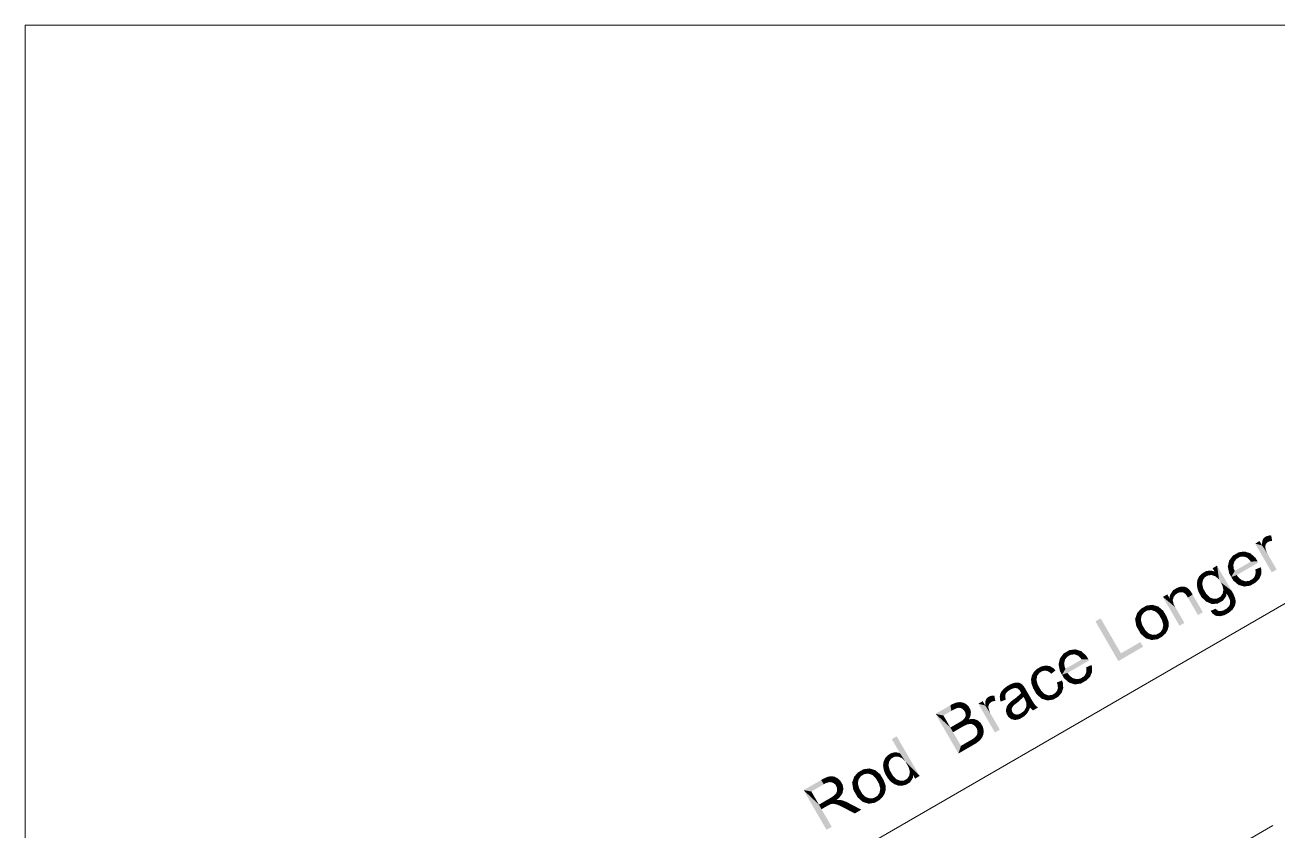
# Model space of a CAD drawing. Header units: millimetres. Extents: x 2 to 579, y 1 to 405.
# Drawn here: x 139.62 to 176.56, y 129.46 to 153.2 of the extents above; entities that cross this region are included whole.
import ezdxf

# ---------------------------------------------------------------- set-up
doc = ezdxf.new("R2010")
doc.units = ezdxf.units.MM
doc.linetypes.add('XKITLINE00', pattern=[0])
doc.layers.add('LinkedObject', color=7, linetype='Continuous', lineweight=0)

# ---------------------------------------------------------------- blocks, each defined once
blk = doc.blocks.new('*A4')
at = {"layer": 'LinkedObject'}
for points in [[(176.312, 138.163), (176.189, 138.123), (176.225, 138.144)], [(176.362, 138.162), (176.189, 138.123), (176.312, 138.163)], [(176.354, 138), (176.189, 138.123), (176.362, 138.162)], [(176.354, 138), (176.362, 138.162), (176.389, 138)], [(176.092, 137.87), (175.887, 137.923), (176.017, 137.998)], [(175.887, 137.923), (176.092, 137.87), (176.377, 137.076)], [(176.101, 138.015), (176.092, 137.87), (176.09, 137.929)], [(176.114, 138.041), (176.092, 137.87), (176.101, 138.015)], [(176.244, 137.956), (176.092, 137.87), (176.114, 138.041)], [(176.21, 137.918), (176.092, 137.87), (176.244, 137.956)], [(176.199, 137.893), (176.092, 137.87), (176.21, 137.918)], [(176.189, 137.868), (176.092, 137.87), (176.199, 137.893)], [(176.092, 137.87), (176.265, 137.603), (176.521, 137.159)], [(176.265, 137.603), (176.092, 137.87), (176.238, 137.648)], [(176.238, 137.648), (176.092, 137.87), (176.202, 137.739)], [(176.202, 137.739), (176.092, 137.87), (176.192, 137.784)], [(176.192, 137.784), (176.092, 137.87), (176.185, 137.813)], [(176.185, 137.813), (176.092, 137.87), (176.189, 137.868)], [(176.377, 137.076), (176.092, 137.87), (176.521, 137.159)], [(176.126, 138.067), (176.267, 137.97), (176.114, 138.041)], [(176.114, 138.041), (176.267, 137.97), (176.244, 137.956)], [(176.164, 138.108), (176.267, 137.97), (176.126, 138.067)], [(176.189, 138.123), (176.267, 137.97), (176.164, 138.108)], [(176.189, 138.123), (176.293, 137.985), (176.267, 137.97)], [(176.293, 137.985), (176.189, 138.123), (176.354, 138)], [(175.318, 137.619), (175.101, 137.336), (175.23, 137.569)], [(175.338, 137.473), (175.101, 137.336), (175.318, 137.619)], [(175.23, 137.569), (175.101, 137.336), (175.122, 137.427)], [(175.274, 137.392), (175.101, 137.336), (175.338, 137.473)], [(175.574, 137.691), (175.318, 137.619), (175.402, 137.668)], [(175.662, 137.664), (175.318, 137.619), (175.574, 137.691)], [(175.554, 137.543), (175.318, 137.619), (175.662, 137.664)], [(175.318, 137.619), (175.441, 137.533), (175.387, 137.502)], [(175.441, 137.533), (175.318, 137.619), (175.554, 137.543)], [(175.338, 137.473), (175.318, 137.619), (175.387, 137.502)], [(175.554, 137.543), (175.662, 137.664), (175.612, 137.521)], [(175.662, 137.664), (175.65, 137.508), (175.612, 137.521)], [(175.65, 137.508), (175.662, 137.664), (175.723, 137.443)], [(175.897, 137.505), (175.662, 137.664), (175.749, 137.637)], [(175.723, 137.443), (175.662, 137.664), (175.897, 137.505)], [(175.723, 137.443), (175.897, 137.505), (175.759, 137.393)], [(175.957, 137.401), (175.759, 137.393), (175.897, 137.505)], [(174.319, 137.042), (174.406, 136.933), (174.237, 136.957)], [(174.375, 137.074), (174.406, 136.933), (174.319, 137.042)], [(174.608, 137.128), (174.375, 137.074), (174.45, 137.118)], [(174.692, 137.095), (174.375, 137.074), (174.608, 137.128)], [(174.608, 136.997), (174.375, 137.074), (174.692, 137.095)], [(174.375, 137.074), (174.502, 136.989), (174.454, 136.961)], [(174.502, 136.989), (174.375, 137.074), (174.608, 136.997)], [(174.406, 136.933), (174.375, 137.074), (174.454, 136.961)], [(174.608, 136.997), (174.692, 137.095), (174.665, 136.978)], [(174.765, 137.275), (174.692, 137.095), (174.633, 137.198)], [(174.665, 136.978), (174.692, 137.095), (174.722, 136.958)], [(174.824, 136.861), (174.692, 137.095), (174.765, 137.275)], [(174.722, 136.958), (174.692, 137.095), (174.824, 136.861)], [(174.869, 136.783), (174.765, 137.275), (175.187, 136.543)], [(174.824, 136.861), (174.765, 137.275), (174.869, 136.783)], [(175.101, 137.336), (175.121, 137.048), (175.08, 137.246)], [(175.259, 137.34), (175.101, 137.336), (175.274, 137.392)], [(175.101, 137.336), (175.259, 137.34), (175.245, 137.287)], [(175.245, 137.287), (175.121, 137.048), (175.101, 137.336)], [(175.258, 137.177), (175.121, 137.048), (175.245, 137.287)], [(175.121, 137.048), (175.258, 137.177), (175.287, 137.12)], [(175.287, 137.12), (175.183, 136.941), (175.121, 137.048)], [(175.961, 137.394), (175.183, 136.941), (175.957, 137.401)], [(175.287, 137.12), (175.957, 137.401), (175.183, 136.941)], [(175.972, 137.375), (175.183, 136.941), (175.961, 137.394)], [(175.978, 137.362), (175.183, 136.941), (175.972, 137.375)], [(175.347, 136.997), (175.183, 136.941), (175.978, 137.362)], [(175.759, 137.393), (175.957, 137.401), (175.287, 137.12)], [(176.051, 137.227), (175.901, 137.105), (175.891, 137.16)], [(175.895, 137.013), (176.051, 137.227), (176.064, 137.014)], [(175.901, 137.105), (176.051, 137.227), (175.895, 137.013)], [(176.064, 137.014), (176.051, 137.227), (176.071, 137.152)], [(174.186, 136.853), (174.336, 136.789), (174.168, 136.737)], [(174.168, 136.737), (174.336, 136.789), (174.176, 136.674)], [(174.176, 136.674), (174.336, 136.789), (174.325, 136.731)], [(174.325, 136.731), (174.261, 136.425), (174.176, 136.674)], [(174.176, 136.674), (174.261, 136.425), (174.183, 136.61)], [(174.347, 136.847), (174.186, 136.853), (174.211, 136.905)], [(174.336, 136.789), (174.186, 136.853), (174.347, 136.847)], [(174.237, 136.957), (174.406, 136.933), (174.211, 136.905)], [(174.211, 136.905), (174.406, 136.933), (174.347, 136.847)], [(174.358, 136.596), (174.261, 136.425), (174.325, 136.731)], [(174.869, 136.783), (175.187, 136.543), (174.916, 136.702)], [(174.916, 136.702), (175.187, 136.543), (174.952, 136.564)], [(175.391, 136.929), (175.183, 136.941), (175.347, 136.997)], [(175.183, 136.941), (175.477, 136.683), (175.242, 136.838)], [(175.391, 136.929), (175.477, 136.683), (175.183, 136.941)], [(175.242, 136.838), (175.477, 136.683), (175.389, 136.709)], [(175.492, 136.846), (175.477, 136.683), (175.391, 136.929)], [(175.477, 136.683), (175.492, 136.846), (175.564, 136.658)], [(175.549, 136.829), (175.564, 136.658), (175.492, 136.846)], [(175.606, 136.812), (175.564, 136.658), (175.549, 136.829)], [(175.606, 136.812), (175.837, 136.739), (175.564, 136.658)], [(175.564, 136.658), (175.837, 136.739), (175.744, 136.685)], [(175.716, 136.827), (175.837, 136.739), (175.606, 136.812)], [(175.769, 136.857), (175.837, 136.739), (175.716, 136.827)], [(175.808, 136.88), (175.837, 136.739), (175.769, 136.857)], [(175.808, 136.88), (176.038, 136.951), (175.837, 136.739)], [(175.864, 136.94), (176.038, 136.951), (175.808, 136.88)], [(175.837, 136.739), (176.038, 136.951), (175.911, 136.782)], [(175.879, 136.976), (176.064, 137.014), (175.864, 136.94)], [(176.038, 136.951), (175.864, 136.94), (176.064, 137.014)], [(175.895, 137.013), (176.064, 137.014), (175.879, 136.976)], [(175.911, 136.782), (176.038, 136.951), (176.011, 136.887)], [(173.367, 136.306), (173.167, 136.352), (173.297, 136.426)], [(173.167, 136.352), (173.533, 136.05), (173.657, 135.504)], [(173.533, 136.05), (173.167, 136.352), (173.486, 136.131)], [(173.456, 136.261), (173.167, 136.352), (173.367, 136.306)], [(173.486, 136.131), (173.167, 136.352), (173.456, 136.261)], [(173.373, 136.403), (173.488, 136.358), (173.367, 136.306)], [(173.367, 136.306), (173.488, 136.358), (173.456, 136.261)], [(173.555, 136.601), (173.373, 136.403), (173.467, 136.55)], [(173.55, 136.433), (173.373, 136.403), (173.555, 136.601)], [(173.488, 136.358), (173.373, 136.403), (173.55, 136.433)], [(173.55, 136.433), (173.555, 136.601), (173.596, 136.459)], [(173.593, 136.623), (173.682, 136.491), (173.555, 136.601)], [(173.555, 136.601), (173.682, 136.491), (173.625, 136.475)], [(173.596, 136.459), (173.555, 136.601), (173.625, 136.475)], [(173.671, 136.649), (173.682, 136.491), (173.593, 136.623)], [(173.711, 136.654), (173.682, 136.491), (173.671, 136.649)], [(173.682, 136.491), (173.711, 136.654), (173.711, 136.491)], [(173.82, 136.651), (173.711, 136.654), (173.751, 136.659)], [(173.711, 136.654), (173.74, 136.49), (173.711, 136.491)], [(173.849, 136.637), (173.711, 136.654), (173.82, 136.651)], [(173.789, 136.472), (173.711, 136.654), (173.849, 136.637)], [(173.74, 136.49), (173.711, 136.654), (173.789, 136.472)], [(173.849, 136.637), (173.81, 136.455), (173.789, 136.472)], [(173.878, 136.624), (173.81, 136.455), (173.849, 136.637)], [(173.931, 136.584), (173.81, 136.455), (173.878, 136.624)], [(173.81, 136.455), (173.931, 136.584), (173.831, 136.438)], [(173.831, 136.438), (173.931, 136.584), (173.955, 136.557)], [(173.955, 136.557), (173.877, 136.378), (173.831, 136.438)], [(173.97, 136.539), (173.877, 136.378), (173.955, 136.557)], [(174.015, 136.472), (173.877, 136.378), (173.97, 136.539)], [(174.015, 136.472), (173.903, 136.334), (173.877, 136.378)], [(174.043, 136.422), (173.903, 136.334), (174.015, 136.472)], [(173.903, 136.334), (174.043, 136.422), (174.201, 135.818)], [(174.201, 135.818), (174.043, 136.422), (174.344, 135.901)], [(174.183, 136.61), (174.261, 136.425), (174.226, 136.485)], [(174.261, 136.425), (174.358, 136.596), (174.402, 136.52)], [(174.451, 136.437), (174.261, 136.425), (174.402, 136.52)], [(174.451, 136.437), (174.531, 136.177), (174.261, 136.425)], [(174.261, 136.425), (174.531, 136.177), (174.312, 136.336)], [(174.312, 136.336), (174.531, 136.177), (174.447, 136.213)], [(174.554, 136.334), (174.531, 136.177), (174.451, 136.437)], [(174.531, 136.177), (174.554, 136.334), (174.609, 136.315)], [(174.664, 136.296), (174.531, 136.177), (174.609, 136.315)], [(174.664, 136.296), (174.874, 136.208), (174.531, 136.177)], [(174.769, 136.306), (174.874, 136.208), (174.664, 136.296)], [(174.874, 136.208), (174.769, 136.306), (174.819, 136.334)], [(174.868, 136.363), (174.874, 136.208), (174.819, 136.334)], [(175.044, 136.454), (174.868, 136.363), (174.929, 136.449)], [(175.029, 136.371), (174.868, 136.363), (175.044, 136.454)], [(174.944, 136.248), (174.868, 136.363), (175.029, 136.371)], [(174.874, 136.208), (174.868, 136.363), (174.944, 136.248)], [(174.94, 136.506), (175.044, 136.454), (174.929, 136.449)], [(174.952, 136.564), (175.044, 136.454), (174.94, 136.506)], [(174.952, 136.564), (175.187, 136.543), (175.044, 136.454)], [(175.187, 136.543), (175.085, 136.384), (175.044, 136.454)], [(175.245, 136.444), (175.085, 136.384), (175.187, 136.543)], [(175.085, 136.384), (175.245, 136.444), (175.133, 136.29)], [(175.133, 136.29), (175.245, 136.444), (175.305, 136.293)], [(172.592, 136.044), (172.381, 135.796), (172.514, 135.999)], [(172.608, 135.894), (172.381, 135.796), (172.592, 136.044)], [(172.514, 135.999), (172.381, 135.796), (172.408, 135.875)], [(172.855, 136.12), (172.592, 136.044), (172.68, 136.095)], [(172.944, 136.095), (172.592, 136.044), (172.855, 136.12)], [(172.826, 135.966), (172.592, 136.044), (172.944, 136.095)], [(172.592, 136.044), (172.714, 135.956), (172.661, 135.925)], [(172.714, 135.956), (172.592, 136.044), (172.826, 135.966)], [(172.608, 135.894), (172.592, 136.044), (172.661, 135.925)], [(172.826, 135.966), (172.944, 136.095), (172.885, 135.947)], [(172.944, 136.095), (172.944, 135.927), (172.885, 135.947)], [(173.179, 135.943), (172.944, 136.095), (173.032, 136.069)], [(173.237, 135.842), (172.944, 136.095), (173.179, 135.943)], [(173.049, 135.828), (172.944, 136.095), (173.237, 135.842)], [(172.944, 135.927), (172.944, 136.095), (173.049, 135.828)], [(173.657, 135.504), (173.533, 136.05), (173.801, 135.587)], [(174.531, 136.177), (174.874, 136.208), (174.616, 136.142)], [(174.752, 135.974), (174.578, 135.944), (174.729, 136.004)], [(174.578, 135.944), (174.752, 135.974), (174.616, 135.875)], [(174.616, 136.142), (174.874, 136.208), (174.787, 136.157)], [(174.616, 135.875), (174.752, 135.974), (174.72, 135.798)], [(174.72, 135.798), (174.752, 135.974), (174.786, 135.791)], [(174.786, 135.791), (174.752, 135.974), (174.803, 135.941)], [(174.832, 135.938), (174.786, 135.791), (174.803, 135.941)], [(174.87, 135.934), (174.786, 135.791), (174.832, 135.938)], [(174.87, 135.934), (175.07, 135.864), (174.786, 135.791)], [(174.954, 135.956), (175.07, 135.864), (174.87, 135.934)], [(175.07, 135.864), (174.954, 135.956), (175, 135.983)], [(175.05, 136.011), (175.07, 135.864), (175, 135.983)], [(175.115, 136.075), (175.257, 136.036), (175.05, 136.011)], [(175.05, 136.011), (175.257, 136.036), (175.07, 135.864)], [(175.07, 135.864), (175.257, 136.036), (175.134, 135.901)], [(175.257, 136.036), (175.115, 136.075), (175.131, 136.111)], [(175.146, 136.146), (175.257, 136.036), (175.131, 136.111)], [(175.133, 136.29), (175.305, 136.293), (175.14, 136.264)], [(175.134, 135.901), (175.257, 136.036), (175.227, 135.987)], [(175.14, 136.264), (175.305, 136.293), (175.151, 136.223)], [(175.309, 136.24), (175.146, 136.146), (175.151, 136.223)], [(175.313, 136.187), (175.146, 136.146), (175.309, 136.24)], [(175.287, 136.085), (175.146, 136.146), (175.313, 136.187)], [(175.257, 136.036), (175.146, 136.146), (175.287, 136.085)], [(175.151, 136.223), (175.305, 136.293), (175.309, 136.24)], [(171.334, 135.72), (171.855, 134.462), (171.179, 135.631)], [(171.929, 134.69), (171.855, 134.462), (171.334, 135.72)], [(172.381, 135.796), (172.452, 135.373), (172.348, 135.702)], [(172.348, 135.702), (172.452, 135.373), (172.384, 135.49)], [(172.542, 135.802), (172.381, 135.796), (172.608, 135.894)], [(172.381, 135.796), (172.542, 135.802), (172.529, 135.741)], [(172.517, 135.681), (172.452, 135.373), (172.381, 135.796)], [(172.517, 135.681), (172.381, 135.796), (172.529, 135.741)], [(172.552, 135.539), (172.452, 135.373), (172.517, 135.681)], [(173.049, 135.828), (173.237, 135.842), (173.094, 135.75)], [(173.237, 135.842), (173.142, 135.667), (173.094, 135.75)], [(173.142, 135.667), (173.237, 135.842), (173.178, 135.522)], [(173.337, 135.557), (173.166, 135.461), (173.178, 135.522)], [(173.339, 135.496), (173.166, 135.461), (173.337, 135.557)], [(173.178, 135.522), (173.237, 135.842), (173.337, 135.557)], [(173.334, 135.618), (173.237, 135.842), (173.284, 135.761)], [(173.337, 135.557), (173.237, 135.842), (173.334, 135.618)], [(174.786, 135.791), (175.07, 135.864), (174.853, 135.784)], [(174.853, 135.784), (175.07, 135.864), (174.995, 135.82)], [(172.452, 135.373), (172.552, 135.539), (172.599, 135.457)], [(172.646, 135.376), (172.452, 135.373), (172.599, 135.457)], [(172.646, 135.376), (172.751, 135.107), (172.452, 135.373)], [(172.452, 135.373), (172.751, 135.107), (172.513, 135.265)], [(172.513, 135.265), (172.751, 135.107), (172.663, 135.133)], [(172.752, 135.275), (172.751, 135.107), (172.646, 135.376)], [(172.751, 135.107), (172.752, 135.275), (172.81, 135.255)], [(172.869, 135.235), (172.751, 135.107), (172.81, 135.255)], [(172.869, 135.235), (173.104, 135.159), (172.751, 135.107)], [(172.982, 135.246), (173.104, 135.159), (172.869, 135.235)], [(173.104, 135.159), (172.982, 135.246), (173.036, 135.277)], [(173.089, 135.308), (173.104, 135.159), (173.036, 135.277)], [(173.278, 135.329), (173.089, 135.308), (173.154, 135.4)], [(173.246, 135.276), (173.089, 135.308), (173.278, 135.329)], [(173.159, 135.191), (173.089, 135.308), (173.246, 135.276)], [(173.104, 135.159), (173.089, 135.308), (173.159, 135.191)], [(173.166, 135.461), (173.31, 135.382), (173.154, 135.4)], [(173.154, 135.4), (173.31, 135.382), (173.278, 135.329)], [(173.31, 135.382), (173.166, 135.461), (173.339, 135.496)], [(171.855, 134.462), (171.929, 134.69), (172.584, 134.884)], [(172.584, 134.884), (171.929, 134.69), (172.504, 135.022)], [(172.751, 135.107), (173.104, 135.159), (172.839, 135.082)], [(172.839, 135.082), (173.104, 135.159), (173.015, 135.108)], [(170.112, 134.453), (170.132, 134.165), (170.091, 134.363)], [(170.329, 134.736), (170.112, 134.453), (170.242, 134.685)], [(170.349, 134.59), (170.112, 134.453), (170.329, 134.736)], [(170.242, 134.685), (170.112, 134.453), (170.133, 134.544)], [(170.285, 134.509), (170.112, 134.453), (170.349, 134.59)], [(170.271, 134.456), (170.112, 134.453), (170.285, 134.509)], [(170.112, 134.453), (170.271, 134.456), (170.256, 134.404)], [(170.256, 134.404), (170.132, 134.165), (170.112, 134.453)], [(170.972, 134.511), (170.194, 134.058), (170.969, 134.517)], [(170.298, 134.236), (170.969, 134.517), (170.194, 134.058)], [(170.983, 134.492), (170.194, 134.058), (170.972, 134.511)], [(170.99, 134.479), (170.194, 134.058), (170.983, 134.492)], [(170.358, 134.114), (170.194, 134.058), (170.99, 134.479)], [(170.771, 134.509), (170.969, 134.517), (170.298, 134.236)], [(170.586, 134.807), (170.329, 134.736), (170.414, 134.785)], [(170.673, 134.781), (170.329, 134.736), (170.586, 134.807)], [(170.566, 134.66), (170.329, 134.736), (170.673, 134.781)], [(170.329, 134.736), (170.453, 134.65), (170.398, 134.619)], [(170.453, 134.65), (170.329, 134.736), (170.566, 134.66)], [(170.349, 134.59), (170.329, 134.736), (170.398, 134.619)], [(170.566, 134.66), (170.673, 134.781), (170.624, 134.638)], [(170.673, 134.781), (170.662, 134.624), (170.624, 134.638)], [(170.662, 134.624), (170.673, 134.781), (170.735, 134.56)], [(170.908, 134.622), (170.673, 134.781), (170.76, 134.754)], [(170.735, 134.56), (170.673, 134.781), (170.908, 134.622)], [(170.735, 134.56), (170.908, 134.622), (170.771, 134.509)], [(170.969, 134.517), (170.771, 134.509), (170.908, 134.622)], [(169.462, 134.026), (169.305, 134.041), (169.336, 134.094)], [(169.368, 134.146), (169.528, 134.115), (169.336, 134.094)], [(169.336, 134.094), (169.528, 134.115), (169.462, 134.026)], [(169.454, 134.23), (169.528, 134.115), (169.368, 134.146)], [(169.508, 134.261), (169.528, 134.115), (169.454, 134.23)], [(169.71, 134.331), (169.508, 134.261), (169.577, 134.301)], [(169.774, 134.322), (169.508, 134.261), (169.71, 134.331)], [(169.691, 134.181), (169.508, 134.261), (169.774, 134.322)], [(169.508, 134.261), (169.618, 134.167), (169.582, 134.147)], [(169.618, 134.167), (169.508, 134.261), (169.691, 134.181)], [(169.528, 134.115), (169.508, 134.261), (169.582, 134.147)], [(169.691, 134.181), (169.774, 134.322), (169.729, 134.174)], [(169.774, 134.322), (169.767, 134.167), (169.729, 134.174)], [(169.767, 134.167), (169.774, 134.322), (169.839, 134.123)], [(169.951, 134.245), (169.774, 134.322), (169.838, 134.312)], [(170.001, 134.188), (169.774, 134.322), (169.951, 134.245)], [(169.839, 134.123), (169.774, 134.322), (170.001, 134.188)], [(169.839, 134.123), (170.001, 134.188), (169.874, 134.086)], [(170.27, 134.294), (170.132, 134.165), (170.256, 134.404)], [(170.132, 134.165), (170.27, 134.294), (170.298, 134.236)], [(170.298, 134.236), (170.194, 134.058), (170.132, 134.165)], [(170.403, 134.046), (170.194, 134.058), (170.358, 134.114)], [(170.891, 134.093), (171.076, 134.131), (170.875, 134.056)], [(171.049, 134.068), (170.875, 134.056), (171.076, 134.131)], [(170.907, 134.13), (171.076, 134.131), (170.891, 134.093)], [(171.062, 134.344), (170.913, 134.222), (170.903, 134.277)], [(170.907, 134.13), (171.062, 134.344), (171.076, 134.131)], [(170.913, 134.222), (171.062, 134.344), (170.907, 134.13)], [(171.076, 134.131), (171.062, 134.344), (171.082, 134.269)], [(168.562, 133.715), (168.442, 133.605), (168.475, 133.644)], [(168.614, 133.586), (168.442, 133.605), (168.562, 133.715)], [(168.617, 133.746), (168.718, 133.646), (168.562, 133.715)], [(168.614, 133.586), (168.562, 133.715), (168.664, 133.615)], [(168.664, 133.615), (168.562, 133.715), (168.718, 133.646)], [(168.807, 133.823), (168.617, 133.746), (168.766, 133.816)], [(168.814, 133.669), (168.617, 133.746), (168.807, 133.823)], [(168.766, 133.816), (168.617, 133.746), (168.671, 133.778)], [(168.718, 133.646), (168.617, 133.746), (168.814, 133.669)], [(168.917, 133.826), (168.807, 133.823), (168.849, 133.829)], [(168.944, 133.816), (168.807, 133.823), (168.917, 133.826)], [(168.814, 133.669), (168.807, 133.823), (168.856, 133.661)], [(168.856, 133.661), (168.807, 133.823), (168.886, 133.654)], [(168.807, 133.823), (168.942, 133.605), (168.886, 133.654)], [(168.944, 133.816), (168.942, 133.605), (168.807, 133.823)], [(168.971, 133.806), (168.942, 133.605), (168.944, 133.816)], [(169.022, 133.77), (168.942, 133.605), (168.971, 133.806)], [(169.045, 133.744), (168.942, 133.605), (169.022, 133.77)], [(168.942, 133.605), (169.045, 133.744), (169.06, 133.728)], [(168.942, 133.605), (169.06, 133.728), (168.967, 133.561)], [(168.967, 133.561), (169.06, 133.728), (168.97, 133.557)], [(168.97, 133.557), (169.06, 133.728), (168.98, 133.538)], [(168.98, 133.538), (169.06, 133.728), (168.988, 133.523)], [(168.988, 133.523), (169.06, 133.728), (169.054, 133.411)], [(169.101, 133.664), (169.054, 133.411), (169.06, 133.728)], [(169.305, 134.041), (169.451, 133.967), (169.28, 133.924)], [(169.28, 133.924), (169.451, 133.967), (169.287, 133.859)], [(169.287, 133.859), (169.451, 133.967), (169.44, 133.909)], [(169.44, 133.909), (169.381, 133.593), (169.287, 133.859)], [(169.287, 133.859), (169.381, 133.593), (169.294, 133.795)], [(169.294, 133.795), (169.381, 133.593), (169.341, 133.662)], [(169.451, 133.967), (169.305, 134.041), (169.462, 134.026)], [(169.477, 133.767), (169.381, 133.593), (169.44, 133.909)], [(169.381, 133.593), (169.477, 133.767), (169.525, 133.682)], [(170.191, 133.891), (170.062, 133.769), (170.039, 133.828)], [(170.062, 133.769), (170.191, 133.891), (170.073, 133.669)], [(170.073, 133.669), (170.191, 133.891), (170.205, 133.594)], [(170.229, 133.663), (170.191, 133.891), (170.222, 133.811)], [(170.205, 133.594), (170.191, 133.891), (170.229, 133.663)], [(170.194, 134.058), (170.488, 133.8), (170.254, 133.955)], [(170.403, 134.046), (170.488, 133.8), (170.194, 134.058)], [(170.254, 133.955), (170.488, 133.8), (170.401, 133.826)], [(170.504, 133.962), (170.488, 133.8), (170.403, 134.046)], [(170.488, 133.8), (170.504, 133.962), (170.576, 133.774)], [(170.561, 133.946), (170.576, 133.774), (170.504, 133.962)], [(170.618, 133.929), (170.576, 133.774), (170.561, 133.946)], [(170.618, 133.929), (170.848, 133.856), (170.576, 133.774)], [(170.576, 133.774), (170.848, 133.856), (170.756, 133.802)], [(170.727, 133.943), (170.848, 133.856), (170.618, 133.929)], [(170.78, 133.974), (170.848, 133.856), (170.727, 133.943)], [(170.82, 133.997), (170.848, 133.856), (170.78, 133.974)], [(170.82, 133.997), (171.049, 134.068), (170.848, 133.856)], [(170.875, 134.056), (171.049, 134.068), (170.82, 133.997)], [(170.848, 133.856), (171.049, 134.068), (170.922, 133.898)], [(170.922, 133.898), (171.049, 134.068), (171.022, 134.004)], [(167.964, 133.35), (168.105, 133.253), (167.952, 133.324)], [(168.002, 133.391), (168.105, 133.253), (167.964, 133.35)], [(168.027, 133.405), (168.105, 133.253), (168.002, 133.391)], [(168.15, 133.446), (168.027, 133.405), (168.063, 133.426)], [(168.2, 133.444), (168.027, 133.405), (168.15, 133.446)], [(168.192, 133.283), (168.027, 133.405), (168.2, 133.444)], [(168.027, 133.405), (168.131, 133.268), (168.105, 133.253)], [(168.131, 133.268), (168.027, 133.405), (168.192, 133.283)], [(168.192, 133.283), (168.2, 133.444), (168.227, 133.283)], [(168.364, 133.447), (168.385, 133.265), (168.358, 133.406)], [(168.358, 133.406), (168.385, 133.265), (168.369, 133.315)], [(168.535, 133.493), (168.364, 133.447), (168.549, 133.525)], [(168.37, 133.487), (168.549, 133.525), (168.364, 133.447)], [(168.522, 133.462), (168.364, 133.447), (168.535, 133.493)], [(168.522, 133.462), (168.385, 133.265), (168.364, 133.447)], [(168.409, 133.566), (168.549, 133.525), (168.37, 133.487)], [(168.522, 133.379), (168.385, 133.265), (168.522, 133.462)], [(168.385, 133.265), (168.522, 133.379), (168.536, 133.327)], [(168.442, 133.605), (168.549, 133.525), (168.409, 133.566)], [(168.549, 133.525), (168.442, 133.605), (168.614, 133.586)], [(168.842, 133.386), (168.923, 133.278), (168.761, 133.326)], [(168.956, 133.485), (169.054, 133.411), (168.842, 133.386)], [(168.842, 133.386), (169.054, 133.411), (168.923, 133.278)], [(168.923, 133.278), (169.054, 133.411), (169.024, 133.373)], [(168.988, 133.523), (169.054, 133.411), (168.956, 133.485)], [(169.129, 133.616), (169.054, 133.411), (169.101, 133.664)], [(169.129, 133.616), (169.084, 133.358), (169.054, 133.411)], [(169.24, 133.425), (169.084, 133.358), (169.129, 133.616)], [(169.24, 133.425), (169.111, 133.311), (169.084, 133.358)], [(169.111, 133.311), (169.24, 133.425), (169.141, 133.232)], [(169.141, 133.232), (169.24, 133.425), (169.297, 133.324)], [(169.575, 133.597), (169.381, 133.593), (169.525, 133.682)], [(169.575, 133.597), (169.674, 133.329), (169.381, 133.593)], [(169.381, 133.593), (169.674, 133.329), (169.442, 133.487)], [(169.442, 133.487), (169.674, 133.329), (169.589, 133.355)], [(169.679, 133.492), (169.674, 133.329), (169.575, 133.597)], [(169.674, 133.329), (169.679, 133.492), (169.734, 133.472)], [(169.789, 133.452), (169.674, 133.329), (169.734, 133.472)], [(169.789, 133.452), (170.019, 133.376), (169.674, 133.329)], [(169.674, 133.329), (170.019, 133.376), (169.76, 133.302)], [(169.76, 133.302), (170.019, 133.376), (169.932, 133.326)], [(169.896, 133.463), (170.019, 133.376), (169.789, 133.452)], [(170.019, 133.376), (169.896, 133.463), (169.949, 133.493)], [(169.991, 133.518), (170.019, 133.376), (169.949, 133.493)], [(169.991, 133.518), (170.205, 133.594), (170.019, 133.376)], [(170.046, 133.584), (170.205, 133.594), (169.991, 133.518)], [(170.019, 133.376), (170.205, 133.594), (170.088, 133.416)], [(170.205, 133.594), (170.046, 133.584), (170.06, 133.627)], [(170.073, 133.669), (170.205, 133.594), (170.06, 133.627)], [(170.088, 133.416), (170.205, 133.594), (170.181, 133.525)], [(166.932, 132.993), (166.464, 132.906), (166.903, 133.16)], [(166.698, 132.857), (166.464, 132.906), (166.932, 132.993)], [(166.97, 133.198), (167.089, 133.072), (166.903, 133.16)], [(166.903, 133.16), (167.089, 133.072), (166.995, 133.029)], [(166.932, 132.993), (166.903, 133.16), (166.995, 133.029)], [(167.088, 133.243), (167.089, 133.072), (166.97, 133.198)], [(167.151, 133.086), (167.088, 133.243), (167.138, 133.248)], [(167.089, 133.072), (167.088, 133.243), (167.12, 133.079)], [(167.12, 133.079), (167.088, 133.243), (167.151, 133.086)], [(167.189, 133.254), (167.208, 133.079), (167.138, 133.248)], [(167.138, 133.248), (167.208, 133.079), (167.151, 133.086)], [(167.284, 133.236), (167.208, 133.079), (167.189, 133.254)], [(167.328, 133.213), (167.208, 133.079), (167.284, 133.236)], [(167.208, 133.079), (167.328, 133.213), (167.235, 133.065)], [(167.328, 133.213), (167.262, 133.051), (167.235, 133.065)], [(167.262, 133.051), (167.328, 133.213), (167.305, 133.008)], [(167.305, 133.008), (167.328, 133.213), (167.463, 133.085)], [(167.463, 133.085), (167.322, 132.979), (167.305, 133.008)], [(167.322, 132.979), (167.463, 133.085), (167.34, 132.948)], [(167.44, 133.125), (167.328, 133.213), (167.373, 133.189)], [(167.463, 133.085), (167.328, 133.213), (167.44, 133.125)], [(167.34, 132.948), (167.463, 133.085), (167.354, 132.888)], [(167.354, 132.888), (167.463, 133.085), (167.504, 132.92)], [(167.506, 132.965), (167.463, 133.085), (167.485, 133.047)], [(167.504, 132.92), (167.463, 133.085), (167.506, 132.965)], [(167.93, 133.152), (167.725, 133.206), (167.855, 133.281)], [(167.725, 133.206), (167.93, 133.152), (168.215, 132.359)], [(167.939, 133.297), (167.93, 133.152), (167.928, 133.212)], [(167.952, 133.324), (167.93, 133.152), (167.939, 133.297)], [(168.082, 133.239), (167.93, 133.152), (167.952, 133.324)], [(168.048, 133.201), (167.93, 133.152), (168.082, 133.239)], [(168.038, 133.176), (167.93, 133.152), (168.048, 133.201)], [(168.027, 133.151), (167.93, 133.152), (168.038, 133.176)], [(167.93, 133.152), (168.103, 132.885), (168.359, 132.442)], [(168.103, 132.885), (167.93, 133.152), (168.076, 132.931)], [(168.076, 132.931), (167.93, 133.152), (168.04, 133.021)], [(168.04, 133.021), (167.93, 133.152), (168.03, 133.066)], [(168.03, 133.066), (167.93, 133.152), (168.023, 133.096)], [(168.023, 133.096), (167.93, 133.152), (168.027, 133.151)], [(168.215, 132.359), (167.93, 133.152), (168.359, 132.442)], [(167.952, 133.324), (168.105, 133.253), (168.082, 133.239)], [(168.557, 133.095), (168.713, 133.041), (168.543, 133.033)], [(168.543, 133.033), (168.713, 133.041), (168.544, 132.999)], [(168.544, 132.999), (168.713, 133.041), (168.712, 133.02)], [(168.712, 133.02), (168.581, 132.869), (168.544, 132.999)], [(168.544, 132.999), (168.581, 132.869), (168.545, 132.965)], [(168.714, 133.062), (168.557, 133.095), (168.57, 133.124)], [(168.713, 133.041), (168.557, 133.095), (168.714, 133.062)], [(168.584, 133.153), (168.729, 133.102), (168.57, 133.124)], [(168.57, 133.124), (168.729, 133.102), (168.714, 133.062)], [(168.721, 132.98), (168.581, 132.869), (168.712, 133.02)], [(168.581, 132.869), (168.721, 132.98), (168.732, 132.961)], [(168.622, 133.206), (168.729, 133.102), (168.584, 133.153)], [(168.646, 133.231), (168.729, 133.102), (168.622, 133.206)], [(168.664, 133.248), (168.756, 133.139), (168.646, 133.231)], [(168.729, 133.102), (168.646, 133.231), (168.742, 133.12)], [(168.742, 133.12), (168.646, 133.231), (168.756, 133.139)], [(168.722, 133.296), (168.81, 133.19), (168.664, 133.248)], [(168.664, 133.248), (168.81, 133.19), (168.756, 133.139)], [(168.761, 133.326), (168.851, 133.221), (168.722, 133.296)], [(168.722, 133.296), (168.851, 133.221), (168.81, 133.19)], [(168.761, 133.326), (168.923, 133.278), (168.851, 133.221)], [(169.153, 132.913), (169.021, 132.95), (169.085, 133.01)], [(169.251, 133.096), (169.085, 133.01), (169.106, 133.047)], [(169.231, 133.04), (169.085, 133.01), (169.251, 133.096)], [(169.181, 132.948), (169.085, 133.01), (169.231, 133.04)], [(169.153, 132.913), (169.085, 133.01), (169.181, 132.948)], [(169.375, 133.201), (169.251, 133.096), (169.106, 133.047)], [(169.128, 133.084), (169.375, 133.201), (169.106, 133.047)], [(169.128, 133.084), (169.297, 133.324), (169.375, 133.201)], [(169.147, 133.161), (169.297, 133.324), (169.128, 133.084)], [(169.297, 133.324), (169.143, 133.201), (169.141, 133.232)], [(169.143, 133.201), (169.297, 133.324), (169.147, 133.161)], [(169.251, 133.096), (169.375, 133.201), (169.272, 133.069)], [(169.272, 133.069), (169.375, 133.201), (169.395, 133.177)], [(169.395, 133.177), (169.317, 133.025), (169.272, 133.069)], [(169.415, 133.153), (169.317, 133.025), (169.395, 133.177)], [(169.415, 133.153), (169.341, 133.009), (169.317, 133.025)], [(169.463, 133.112), (169.341, 133.009), (169.415, 133.153)], [(169.341, 133.009), (169.463, 133.112), (169.49, 133.096)], [(166.464, 132.906), (166.982, 132.366), (167.14, 131.737)], [(166.902, 132.504), (166.982, 132.366), (166.464, 132.906)], [(166.464, 132.906), (166.698, 132.857), (166.902, 132.504)], [(167.253, 132.523), (166.902, 132.504), (167.156, 132.651)], [(167.309, 132.555), (167.156, 132.651), (167.207, 132.681)], [(167.253, 132.523), (167.156, 132.651), (167.309, 132.555)], [(167.207, 132.681), (167.444, 132.742), (167.309, 132.555)], [(167.277, 132.73), (167.444, 132.742), (167.207, 132.681)], [(167.296, 132.75), (167.473, 132.786), (167.277, 132.73)], [(167.444, 132.742), (167.277, 132.73), (167.473, 132.786)], [(167.32, 132.776), (167.473, 132.786), (167.296, 132.75)], [(167.309, 132.555), (167.444, 132.742), (167.4, 132.595)], [(167.32, 132.776), (167.504, 132.92), (167.473, 132.786)], [(167.348, 132.83), (167.504, 132.92), (167.32, 132.776)], [(167.351, 132.859), (167.504, 132.92), (167.348, 132.83)], [(167.504, 132.92), (167.351, 132.859), (167.354, 132.888)], [(167.444, 132.742), (167.471, 132.61), (167.4, 132.595)], [(167.617, 132.751), (167.444, 132.742), (167.505, 132.757)], [(167.537, 132.603), (167.444, 132.742), (167.617, 132.751)], [(167.471, 132.61), (167.444, 132.742), (167.537, 132.603)], [(167.473, 132.786), (167.504, 132.92), (167.503, 132.875)], [(167.537, 132.603), (167.617, 132.751), (167.568, 132.589)], [(167.568, 132.589), (167.617, 132.751), (167.599, 132.574)], [(167.599, 132.574), (167.617, 132.751), (167.667, 132.73)], [(167.667, 132.73), (167.649, 132.527), (167.599, 132.574)], [(167.717, 132.709), (167.649, 132.527), (167.667, 132.73)], [(167.797, 132.637), (167.649, 132.527), (167.717, 132.709)], [(167.826, 132.586), (167.649, 132.527), (167.797, 132.637)], [(168.545, 132.965), (168.581, 132.869), (168.564, 132.9)], [(168.749, 132.933), (168.581, 132.869), (168.732, 132.961)], [(168.581, 132.869), (168.749, 132.933), (168.612, 132.816)], [(168.612, 132.816), (168.749, 132.933), (168.7, 132.75)], [(168.7, 132.75), (168.749, 132.933), (168.757, 132.738)], [(168.757, 132.738), (168.749, 132.933), (168.798, 132.897)], [(168.798, 132.897), (168.814, 132.725), (168.757, 132.738)], [(168.831, 132.891), (168.814, 132.725), (168.798, 132.897)], [(168.864, 132.884), (168.814, 132.725), (168.831, 132.891)], [(168.814, 132.725), (168.864, 132.884), (168.941, 132.753)], [(169.011, 132.794), (168.864, 132.884), (168.938, 132.901)], [(168.941, 132.753), (168.864, 132.884), (169.011, 132.794)], [(168.98, 132.926), (169.053, 132.818), (168.938, 132.901)], [(168.938, 132.901), (169.053, 132.818), (169.011, 132.794)], [(169.021, 132.95), (169.053, 132.818), (168.98, 132.926)], [(169.124, 132.877), (169.021, 132.95), (169.153, 132.913)], [(169.053, 132.818), (169.021, 132.95), (169.124, 132.877)], [(165.32, 132.245), (165.419, 131.742), (165.176, 132.162)], [(165.32, 132.245), (165.577, 131.498), (165.419, 131.742)], [(165.577, 131.498), (165.32, 132.245), (165.996, 131.076)], [(166.982, 132.366), (166.902, 132.504), (167.253, 132.523)], [(167.14, 131.737), (166.982, 132.366), (167.214, 131.964)], [(167.668, 132.262), (167.843, 132.221), (167.633, 132.22)], [(167.649, 132.527), (167.826, 132.586), (167.667, 132.494)], [(167.826, 132.586), (167.684, 132.467), (167.667, 132.494)], [(167.857, 132.255), (167.668, 132.262), (167.691, 132.305)], [(167.843, 132.221), (167.668, 132.262), (167.857, 132.255)], [(167.684, 132.467), (167.826, 132.586), (167.7, 132.411)], [(167.702, 132.354), (167.872, 132.289), (167.691, 132.305)], [(167.691, 132.305), (167.872, 132.289), (167.857, 132.255)], [(167.7, 132.411), (167.826, 132.586), (167.88, 132.413)], [(167.88, 132.413), (167.702, 132.354), (167.7, 132.411)], [(167.883, 132.368), (167.702, 132.354), (167.88, 132.413)], [(167.872, 132.289), (167.702, 132.354), (167.883, 132.368)], [(167.877, 132.459), (167.826, 132.586), (167.85, 132.545)], [(167.88, 132.413), (167.826, 132.586), (167.877, 132.459)], [(167.214, 131.964), (167.585, 131.995), (167.14, 131.737)], [(167.506, 132.133), (167.585, 131.995), (167.214, 131.964)], [(167.544, 132.155), (167.641, 132.027), (167.506, 132.133)], [(167.506, 132.133), (167.641, 132.027), (167.585, 131.995)], [(167.595, 132.188), (167.73, 132.091), (167.544, 132.155)], [(167.544, 132.155), (167.73, 132.091), (167.641, 132.027)], [(167.608, 132.2), (167.73, 132.091), (167.595, 132.188)], [(167.763, 132.123), (167.608, 132.2), (167.633, 132.22)], [(167.73, 132.091), (167.608, 132.2), (167.763, 132.123)], [(167.633, 132.22), (167.843, 132.221), (167.763, 132.123)], [(167.763, 132.123), (167.843, 132.221), (167.795, 132.155)], [(164.935, 131.508), (165.086, 131.443), (164.918, 131.393)], [(165.096, 131.5), (164.935, 131.508), (164.961, 131.56)], [(165.086, 131.443), (164.935, 131.508), (165.096, 131.5)], [(164.988, 131.612), (165.153, 131.586), (164.961, 131.56)], [(164.961, 131.56), (165.153, 131.586), (165.096, 131.5)], [(165.066, 131.694), (165.153, 131.586), (164.988, 131.612)], [(165.118, 131.724), (165.153, 131.586), (165.066, 131.694)], [(165.156, 131.746), (165.25, 131.641), (165.118, 131.724)], [(165.118, 131.724), (165.25, 131.641), (165.201, 131.613)], [(165.153, 131.586), (165.118, 131.724), (165.201, 131.613)], [(165.234, 131.769), (165.25, 131.641), (165.156, 131.746)], [(165.273, 131.77), (165.25, 131.641), (165.234, 131.769)], [(165.273, 131.77), (165.356, 131.649), (165.25, 131.641)], [(165.312, 131.772), (165.356, 131.649), (165.273, 131.77)], [(165.385, 131.757), (165.356, 131.649), (165.312, 131.772)], [(165.419, 131.742), (165.356, 131.649), (165.385, 131.757)], [(165.356, 131.649), (165.419, 131.742), (165.413, 131.627)], [(165.413, 131.627), (165.419, 131.742), (165.47, 131.606)], [(165.419, 131.742), (165.577, 131.498), (165.47, 131.606)], [(165.577, 131.498), (165.996, 131.076), (165.627, 131.411)], [(164.249, 131.222), (164.038, 130.974), (164.171, 131.177)], [(164.265, 131.072), (164.038, 130.974), (164.249, 131.222)], [(164.171, 131.177), (164.038, 130.974), (164.065, 131.053)], [(164.512, 131.298), (164.249, 131.222), (164.337, 131.273)], [(164.601, 131.273), (164.249, 131.222), (164.512, 131.298)], [(164.483, 131.144), (164.249, 131.222), (164.601, 131.273)], [(164.249, 131.222), (164.371, 131.134), (164.318, 131.103)], [(164.371, 131.134), (164.249, 131.222), (164.483, 131.144)], [(164.265, 131.072), (164.249, 131.222), (164.318, 131.103)], [(164.483, 131.144), (164.601, 131.273), (164.542, 131.125)], [(164.601, 131.273), (164.601, 131.105), (164.542, 131.125)], [(164.836, 131.121), (164.601, 131.273), (164.689, 131.247)], [(164.894, 131.021), (164.601, 131.273), (164.836, 131.121)], [(164.706, 131.006), (164.601, 131.273), (164.894, 131.021)], [(164.601, 131.105), (164.601, 131.273), (164.706, 131.006)], [(164.918, 131.393), (165.086, 131.443), (164.926, 131.329)], [(164.926, 131.329), (165.086, 131.443), (165.077, 131.385)], [(165.077, 131.385), (165.017, 131.075), (164.926, 131.329)], [(164.926, 131.329), (165.017, 131.075), (164.935, 131.265)], [(164.935, 131.265), (165.017, 131.075), (164.98, 131.138)], [(165.116, 131.244), (165.017, 131.075), (165.077, 131.385)], [(165.017, 131.075), (165.116, 131.244), (165.164, 131.16)], [(165.211, 131.078), (165.017, 131.075), (165.164, 131.16)], [(165.627, 131.411), (165.996, 131.076), (165.673, 131.332)], [(165.673, 131.332), (165.996, 131.076), (165.708, 131.196)], [(165.8, 131.106), (165.686, 131.081), (165.697, 131.139)], [(165.708, 131.196), (165.8, 131.106), (165.697, 131.139)], [(165.708, 131.196), (165.996, 131.076), (165.8, 131.106)], [(163.172, 130.832), (162.574, 130.658), (163.092, 130.957)], [(162.803, 130.619), (162.574, 130.658), (163.172, 130.832)], [(163.347, 131.062), (163.092, 130.957), (163.297, 131.055)], [(163.348, 130.898), (163.092, 130.957), (163.347, 131.062)], [(163.297, 131.055), (163.092, 130.957), (163.17, 131.002)], [(163.092, 130.957), (163.237, 130.87), (163.172, 130.832)], [(163.237, 130.87), (163.092, 130.957), (163.348, 130.898)], [(163.397, 131.07), (163.393, 130.888), (163.347, 131.062)], [(163.347, 131.062), (163.393, 130.888), (163.348, 130.898)], [(163.393, 130.888), (163.397, 131.07), (163.439, 130.879)], [(163.541, 131.026), (163.397, 131.07), (163.494, 131.052)], [(163.439, 130.879), (163.397, 131.07), (163.541, 131.026)], [(163.541, 131.026), (163.508, 130.828), (163.439, 130.879)], [(163.588, 131), (163.508, 130.828), (163.541, 131.026)], [(163.664, 130.926), (163.508, 130.828), (163.588, 131)], [(163.691, 130.878), (163.508, 130.828), (163.664, 130.926)], [(163.508, 130.828), (163.691, 130.878), (163.532, 130.787)], [(163.691, 130.878), (163.549, 130.758), (163.532, 130.787)], [(163.549, 130.758), (163.691, 130.878), (163.563, 130.697)], [(163.563, 130.697), (163.691, 130.878), (163.732, 130.622)], [(163.748, 130.688), (163.691, 130.878), (163.727, 130.816)], [(163.732, 130.622), (163.691, 130.878), (163.748, 130.688)], [(164.038, 130.974), (164.108, 130.551), (164.005, 130.88)], [(164.005, 130.88), (164.108, 130.551), (164.041, 130.668)], [(164.199, 130.98), (164.038, 130.974), (164.265, 131.072)], [(164.038, 130.974), (164.199, 130.98), (164.186, 130.919)], [(164.174, 130.859), (164.108, 130.551), (164.038, 130.974)], [(164.174, 130.859), (164.038, 130.974), (164.186, 130.919)], [(164.209, 130.717), (164.108, 130.551), (164.174, 130.859)], [(164.706, 131.006), (164.894, 131.021), (164.751, 130.928)], [(164.894, 131.021), (164.799, 130.845), (164.751, 130.928)], [(164.799, 130.845), (164.894, 131.021), (164.835, 130.7)], [(164.835, 130.7), (164.894, 131.021), (164.994, 130.735)], [(164.991, 130.796), (164.894, 131.021), (164.941, 130.939)], [(164.994, 130.735), (164.894, 131.021), (164.991, 130.796)], [(165.017, 131.075), (165.211, 131.078), (165.055, 131.01)], [(165.055, 131.01), (165.211, 131.078), (165.144, 130.908)], [(165.144, 130.908), (165.211, 131.078), (165.197, 130.872)], [(165.197, 130.872), (165.211, 131.078), (165.316, 130.977)], [(165.316, 130.977), (165.36, 130.795), (165.197, 130.872)], [(165.197, 130.872), (165.36, 130.795), (165.249, 130.835)], [(165.373, 130.956), (165.36, 130.795), (165.316, 130.977)], [(165.36, 130.795), (165.373, 130.956), (165.418, 130.792)], [(165.418, 130.792), (165.373, 130.956), (165.431, 130.936)], [(165.431, 130.936), (165.636, 130.843), (165.418, 130.792)], [(165.418, 130.792), (165.636, 130.843), (165.477, 130.788)], [(165.535, 130.942), (165.636, 130.843), (165.431, 130.936)], [(165.477, 130.788), (165.636, 130.843), (165.586, 130.814)], [(165.636, 130.843), (165.535, 130.942), (165.582, 130.969)], [(165.629, 130.996), (165.636, 130.843), (165.582, 130.969)], [(165.629, 130.996), (165.8, 131.106), (165.636, 130.843)], [(165.686, 131.081), (165.8, 131.106), (165.629, 130.996)], [(165.636, 130.843), (165.8, 131.106), (165.715, 130.889)], [(165.715, 130.889), (165.8, 131.106), (165.796, 131.02)], [(165.8, 131.106), (165.996, 131.076), (165.862, 130.999)], [(163.027, 130.232), (163.25, 129.489), (162.574, 130.658)], [(162.574, 130.658), (162.803, 130.619), (163.027, 130.232)], [(163.283, 130.201), (163.027, 130.232), (163.359, 130.424)], [(163.283, 130.201), (163.359, 130.424), (163.313, 130.218)], [(163.313, 130.218), (163.359, 130.424), (163.358, 130.24)], [(163.358, 130.24), (163.359, 130.424), (163.373, 130.245)], [(163.437, 130.256), (163.359, 130.424), (163.411, 130.454)], [(163.373, 130.245), (163.359, 130.424), (163.393, 130.251)], [(163.393, 130.251), (163.359, 130.424), (163.437, 130.256)], [(163.488, 130.513), (163.547, 130.37), (163.411, 130.454)], [(163.437, 130.256), (163.411, 130.454), (163.461, 130.255)], [(163.411, 130.454), (163.547, 130.37), (163.461, 130.255)], [(163.512, 130.541), (163.732, 130.622), (163.488, 130.513)], [(163.717, 130.556), (163.488, 130.513), (163.732, 130.622)], [(163.624, 130.43), (163.488, 130.513), (163.717, 130.556)], [(163.547, 130.37), (163.488, 130.513), (163.624, 130.43)], [(163.535, 130.569), (163.732, 130.622), (163.512, 130.541)], [(163.732, 130.622), (163.535, 130.569), (163.56, 130.631)], [(163.562, 130.664), (163.732, 130.622), (163.56, 130.631)], [(163.563, 130.697), (163.732, 130.622), (163.562, 130.664)], [(164.108, 130.551), (164.209, 130.717), (164.256, 130.635)], [(164.303, 130.554), (164.108, 130.551), (164.256, 130.635)], [(164.303, 130.554), (164.408, 130.285), (164.108, 130.551)], [(164.108, 130.551), (164.408, 130.285), (164.17, 130.443)], [(164.17, 130.443), (164.408, 130.285), (164.32, 130.311)], [(164.409, 130.453), (164.408, 130.285), (164.303, 130.554)], [(164.408, 130.285), (164.409, 130.453), (164.467, 130.433)], [(164.526, 130.413), (164.408, 130.285), (164.467, 130.433)], [(164.526, 130.413), (164.761, 130.337), (164.408, 130.285)], [(164.639, 130.424), (164.761, 130.337), (164.526, 130.413)], [(164.761, 130.337), (164.639, 130.424), (164.693, 130.455)], [(164.746, 130.486), (164.761, 130.337), (164.693, 130.455)], [(164.935, 130.507), (164.746, 130.486), (164.811, 130.578)], [(164.903, 130.454), (164.746, 130.486), (164.935, 130.507)], [(164.816, 130.369), (164.746, 130.486), (164.903, 130.454)], [(164.761, 130.337), (164.746, 130.486), (164.816, 130.369)], [(164.823, 130.639), (164.967, 130.56), (164.811, 130.578)], [(164.811, 130.578), (164.967, 130.56), (164.935, 130.507)], [(164.994, 130.735), (164.823, 130.639), (164.835, 130.7)], [(164.996, 130.674), (164.823, 130.639), (164.994, 130.735)], [(164.967, 130.56), (164.823, 130.639), (164.996, 130.674)], [(163.027, 130.232), (163.104, 130.097), (163.25, 129.489)], [(163.104, 130.097), (163.027, 130.232), (163.283, 130.201)], [(163.25, 129.489), (163.104, 130.097), (163.404, 129.578)], [(163.461, 130.255), (163.547, 130.37), (163.485, 130.253)], [(163.547, 130.37), (163.546, 130.237), (163.485, 130.253)], [(163.586, 130.373), (163.546, 130.237), (163.547, 130.37)], [(163.546, 130.237), (163.586, 130.373), (163.585, 130.222)], [(163.585, 130.222), (163.586, 130.373), (163.623, 130.207)], [(163.673, 130.366), (163.586, 130.373), (163.649, 130.371)], [(163.623, 130.207), (163.586, 130.373), (163.673, 130.366)], [(163.673, 130.366), (163.725, 130.158), (163.623, 130.207)], [(163.725, 130.354), (163.725, 130.158), (163.673, 130.366)], [(163.834, 130.313), (163.725, 130.158), (163.725, 130.354)], [(163.725, 130.158), (163.834, 130.313), (163.789, 130.125)], [(163.789, 130.125), (163.834, 130.313), (163.891, 130.284)], [(163.789, 130.125), (163.891, 130.284), (164.084, 129.971)], [(164.084, 129.971), (163.891, 130.284), (164.277, 130.083)], [(164.408, 130.285), (164.761, 130.337), (164.495, 130.26)], [(164.495, 130.26), (164.761, 130.337), (164.672, 130.286)]]:
    blk.add_hatch(color=7, dxfattribs=at).paths.add_polyline_path(points, flags=17)
at = {"layer": 'LinkedObject', "color": 2, "linetype": 'XKITLINE00', "lineweight": 0}
for p, q in [((139.622, 81.712), (139.622, 153.204)), ((139.622, 153.204), (223.775, 153.204))]:
    blk.add_line(p, q, dxfattribs=at)
at = {"layer": 'LinkedObject', "color": 6, "linetype": 'XKITLINE00', "lineweight": 0}
for p, q in [((155.488, 123.867), (196.882, 147.791)), ((167.25, 124.323), (176.41, 129.617))]:
    blk.add_line(p, q, dxfattribs=at)

msp = doc.modelspace()

# ---------------------------------------------------------------- block references
at = {"lineweight": 0}
msp.add_blockref('*A4', (0, 0), dxfattribs=at)

doc.saveas('drawing.dxf')
